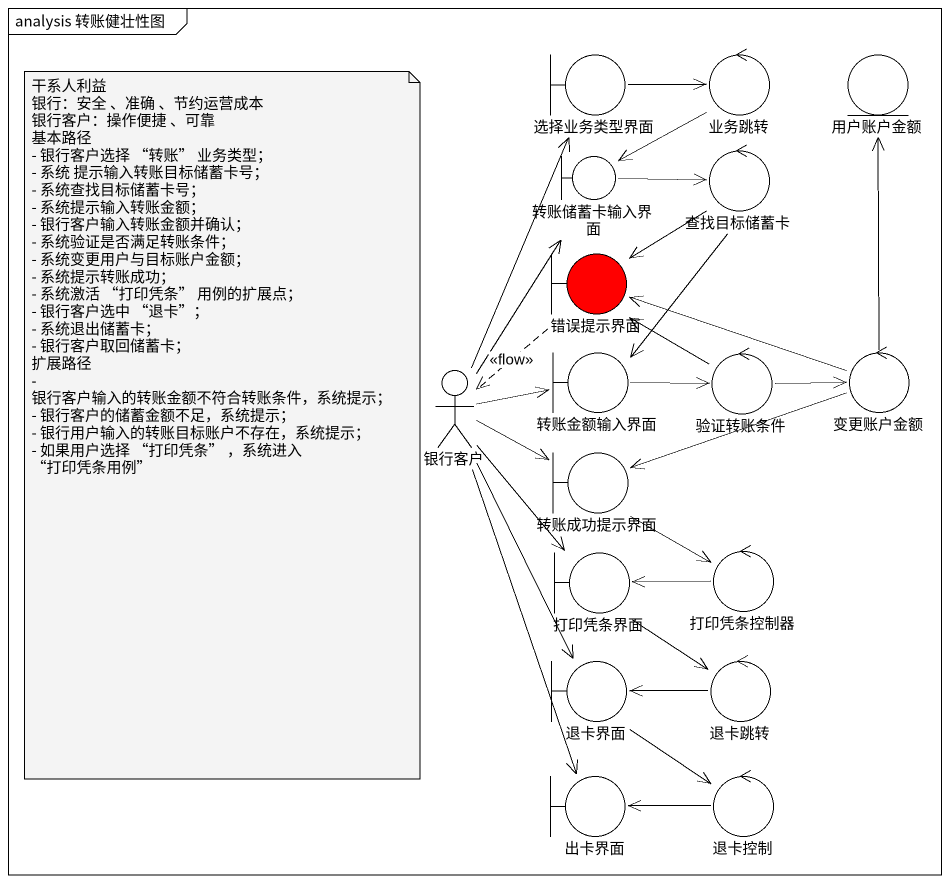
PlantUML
@startuml
mainframe analysis 转账健壮性图
boundary 选择业务类型界面
control 业务跳转
entity 用户账户金额
boundary 转账储蓄卡输入界面
control 查找目标储蓄卡
boundary 错误提示界面 #FF0000
actor 银行客户
boundary 转账金额输入界面
control 验证转账条件
control 变更账户金额
boundary 转账成功提示界面
boundary 打印凭条界面
control 打印凭条控制器
boundary 退卡界面
control 退卡跳转
boundary 出卡界面
control 退卡控制
选择业务类型界面 -right-> 业务跳转
业务跳转 --> 转账储蓄卡输入界面
转账储蓄卡输入界面 -right-> 查找目标储蓄卡
查找目标储蓄卡 --> 错误提示界面
查找目标储蓄卡 --> 转账金额输入界面
错误提示界面 ..> 银行客户 : <<flow>>
银行客户 -up-> 选择业务类型界面
银行客户 -up-> 转账储蓄卡输入界面
银行客户 -right-> 转账金额输入界面
银行客户 -right-> 转账成功提示界面
银行客户 --> 打印凭条界面
银行客户 --> 退卡界面
银行客户 --> 出卡界面
转账金额输入界面 -right-> 验证转账条件
验证转账条件 -up-> 错误提示界面
验证转账条件 -right-> 变更账户金额
变更账户金额 -up-> 用户账户金额
变更账户金额 -left-> 错误提示界面
变更账户金额 -left-> 转账成功提示界面
转账成功提示界面 --> 打印凭条控制器
打印凭条界面 --> 退卡跳转
打印凭条控制器 -left-> 打印凭条界面
退卡界面 --> 退卡控制
退卡跳转 -left-> 退卡界面
退卡控制 -left-> 出卡界面
note as N1
  干系人利益
  银行：安全 、准确 、节约运营成本
  银行客户：操作便捷 、可靠
  基本路径
  - 银行客户选择 “转账” 业务类型；
  - 系统 提示输入转账目标储蓄卡号；
  - 系统查找目标储蓄卡号；
  - 系统提示输入转账金额；
  - 银行客户输入转账金额并确认；
  - 系统验证是否满足转账条件；
  - 系统变更用户与目标账户金额；
  - 系统提示转账成功；
  - 系统激活 “打印凭条” 用例的扩展点；
  - 银行客户选中 “退卡”；
  - 系统退出储蓄卡；
  - 银行客户取回储蓄卡；
  扩展路径
  - 银行客户输入的转账金额不符合转账条件，系统提示；
  - 银行客户的储蓄金额不足，系统提示；
  - 银行用户输入的转账目标账户不存在，系统提示；
  - 如果用户选择 “打印凭条” ，系统进入 “打印凭条用例”
end note
@enduml
